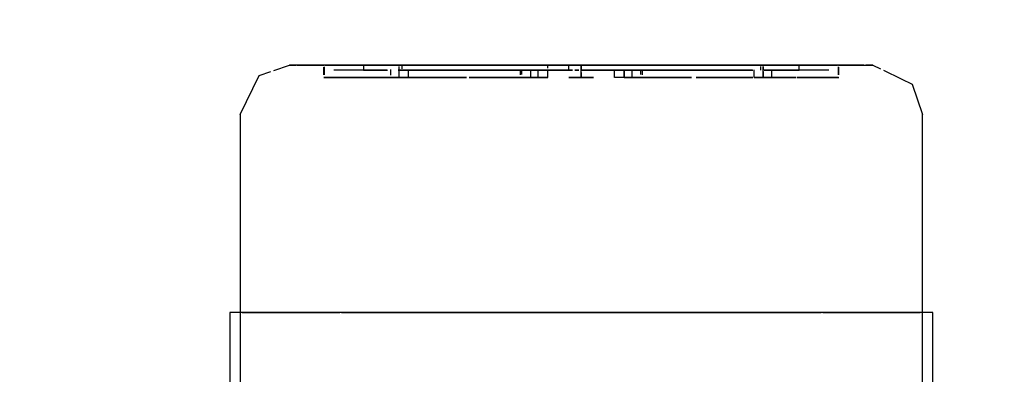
# Model space of a CAD drawing. Header units: metres. Extents: x 147 to 427, y -16 to 162.
# Drawn here: x 150.0292 to 150.2254, y 96.4519 to 96.5237 of the extents above; entities that cross this region are included whole.
import ezdxf

# ---------------------------------------------------------------- set-up
doc = ezdxf.new("R2010")
doc.units = ezdxf.units.M
for name, color, linetype, lineweight in [('A-ANNO-DIMS', 7, 'Continuous', 5), ('A-ANNO-DIMS-50', 7, 'Continuous', 5), ('P-SANR-FIXT', 7, 'Continuous', 5)]:
    doc.layers.add(name, color=color, linetype=linetype, lineweight=lineweight)
doc.styles.add('Century Gothic', font='GOTHIC.TTF', dxfattribs={"height": 0.05})
doc.dimstyles.new('Setores_1_mm', dxfattribs={"dimscale": 0.3048, "dimtxt": 0.052208, "dimasz": 0.520833, "dimexe": 0.393701, "dimexo": 0.246063, "dimgap": 0.287073, "dimtad": 1, "dimrnd": 0.01, "dimzin": 0, "dimdsep": 46, "dimtxsty": 'Century Gothic', "dimblk1": 'OBLIQUE', "dimblk2": 'OBLIQUE', "dimsah": 1, "dimcen": 0.09, "dimazin": 0, "dimtfac": 1, "dimtdec": 4, "dimtix": 1, "dimtmove": 0, "dimatfit": 3, "dimfxl": 1, "dimtvp": 1, "dimtolj": 1, "dimtzin": 0, "dimarcsym": 2})

# ---------------------------------------------------------------- blocks, each defined once
blk = doc.blocks.new('Bomba Jacuzzi1 - 15B-T 1_1_2CV TRIF_220_380V _1 1_2CV_-2414014-RESERVATÓRIOS TÉRREO')
at = {"layer": 'P-SANR-FIXT', "color": 9, "lineweight": 15, "true_color": 0xc0c0c0}
for p, q in [((0.3625, 0.071), (0.347, 0.071)), ((0.3625, -0.071), (0.3625, 0.071)), ((0.4025, 0.06892), (0.3625, 0.06892)), ((0.41142, 0.06206), (0.4125, 0.05892)), ((0.4125, 0.05892), (0.4125, 0.05766)), ((0.4125, -0.05892), (0.4125, -0.05745)), ((0.4125, -0.05892), (0.41174, -0.06047)), ((0.3625, -0.06892), (0.4025, -0.06892)), ((0.347, -0.071), (0.3625, -0.071))]:
    blk.add_line(p, q, dxfattribs=at)
at = {"layer": 'P-SANR-FIXT', "color": 254, "lineweight": 15, "true_color": 0xd3d3d3}
for p, q in [((0.3625, 0.06921), (0.3625, 0.071)), ((0.3625, 0.06892), (0.347, 0.06892)), ((0.3625, 0.0682), (0.3625, 0.06506)), ((0.3625, 0.06117), (0.3625, 0.05272)), ((0.41, 0.03849), (0.41, 0.052)), ((0.41054, 0.052), (0.41206, 0.052)), ((0.4125, 0.05176), (0.4125, 0.044)), ((0.4115, 0.0433), (0.4115, 0.05)), ((0.4125, 0.05), (0.4125, 0.03882)), ((0.3625, 0.04374), (0.3625, 0.03425)), ((0.4125, 0.044), (0.4115, 0.044)), ((0.4115, 0.044), (0.4115, 0.03916)), ((0.4115, 0.03928), (0.4115, 0.0433)), ((0.4125, 0.03861), (0.4125, 0.044)), ((0.41, 0.03849), (0.41, 0.03677)), ((0.41049, 0.03849), (0.41164, 0.03849)), ((0.4125, 0.03677), (0.4125, 0.03849)), ((0.41, 0.02318), (0.41, 0.03677)), ((0.41, 0.03677), (0.4122, 0.03677)), ((0.4115, 0.00253), (0.4115, 0.03536)), ((0.4125, 0.03677), (0.4125, 0.03111)), ((0.4125, 0.03536), (0.4125, 0.02562)), ((0.3625, 0.03425), (0.3625, 0.0306)), ((0.4115, 0.03111), (0.4115, 0.00253)), ((0.4125, 0.00253), (0.4125, 0.03111)), ((0.4125, 0.025), (0.4125, 0.01294)), ((0.41, 0.00868), (0.41, 0.02265)), ((0.3625, 0.02145), (0.3625, 0.00635)), ((0.4125, 0.01279), (0.4125, 0.00253)), ((0.41, 0.00673), (0.41, 0.00868)), ((0.41, 0.00868), (0.4115, 0.00868)), ((0.41, 0.00673), (0.4115, 0.00673)), ((0.41, 0.0025), (0.41, 0)), ((0.41132, 0.0025), (0.4125, 0.0025)), ((0.4125, 0), (0.4125, 0.0025)), ((0.41, -0.0025), (0.41, 0)), ((0.4115, -0.03318), (0.4115, 0)), ((0.4125, 0), (0.4125, -0.01279)), ((0.4125, -0.02927), (0.4125, 0)), ((0.4115, 0), (0.4115, -0.02927)), ((0.3625, -0.00635), (0.3625, -0.02145)), ((0.41, -0.02224), (0.41, -0.00673)), ((0.41, -0.00673), (0.4115, -0.00673)), ((0.4125, -0.01294), (0.4125, -0.025)), ((0.41, -0.03463), (0.41, -0.02318)), ((0.4125, -0.02562), (0.4125, -0.03352)), ((0.4125, -0.02911), (0.4125, -0.03496)), ((0.3625, -0.03084), (0.3625, -0.04374)), ((0.41, -0.03496), (0.41, -0.03587)), ((0.41, -0.03496), (0.41157, -0.03496)), ((0.4125, -0.03582), (0.4125, -0.03496)), ((0.41, -0.03587), (0.41, -0.03677)), ((0.41, -0.04338), (0.41, -0.03677)), ((0.41, -0.03677), (0.4122, -0.03677)), ((0.4115, -0.0433), (0.4115, -0.03696)), ((0.4115, -0.03696), (0.4115, -0.044)), ((0.4125, -0.03677), (0.4125, -0.03587)), ((0.4125, -0.03696), (0.4125, -0.05)), ((0.4125, -0.044), (0.4125, -0.03696)), ((0.41, -0.05194), (0.41, -0.04363)), ((0.4115, -0.05), (0.4115, -0.0433)), ((0.4115, -0.044), (0.4125, -0.044)), ((0.4125, -0.04367), (0.4125, -0.05176)), ((0.3625, -0.05272), (0.3625, -0.06117)), ((0.41, -0.05198), (0.41, -0.052)), ((0.41054, -0.052), (0.41206, -0.052)), ((0.41054, -0.052), (0.41206, -0.052)), ((0.41056, -0.05194), (0.41217, -0.05194)), ((0.41146, -0.06104), (0.40971, -0.06463)), ((0.3625, -0.06506), (0.3625, -0.0682)), ((0.347, -0.06892), (0.3625, -0.06892)), ((0.3625, -0.071), (0.3625, -0.06921))]:
    blk.add_line(p, q, dxfattribs=at)
at = {"layer": 'P-SANR-FIXT', "color": 254, "lineweight": 15, "true_color": 0xe9e9e9}
for p, q in [((0.3625, 0.06679), (0.3625, 0.06853)), ((0.3625, 0.0502), (0.3625, 0.06667)), ((0.4125, 0.05194), (0.4125, 0.052)), ((0.3625, 0.04887), (0.3625, 0.0502)), ((0.4125, 0.05), (0.4125, 0.044)), ((0.3625, 0.0355), (0.3625, 0.0486)), ((0.4115, 0.0433), (0.4115, 0.04419)), ((0.4115, 0.044), (0.4115, 0.0425)), ((0.4115, 0.04174), (0.4115, 0.0433)), ((0.4125, 0.04419), (0.4125, 0.0433)), ((0.4125, 0.04175), (0.4125, 0.044)), ((0.4125, 0.0415), (0.4125, 0.044)), ((0.4125, 0.0433), (0.4125, 0.04174)), ((0.4115, 0.0425), (0.4115, 0.04175)), ((0.4115, 0.04009), (0.4115, 0.0415)), ((0.4125, 0.0415), (0.4125, 0.04009)), ((0.4115, 0.03921), (0.4115, 0.04009)), ((0.4125, 0.03849), (0.4125, 0.04117)), ((0.4125, 0.04009), (0.4125, 0.03881)), ((0.41, 0.03849), (0.41, 0.02318)), ((0.4125, 0.03796), (0.4125, 0.03594)), ((0.4125, 0.03764), (0.4125, 0.03501)), ((0.3625, -0.0486), (0.3625, 0.0355)), ((0.41, 0.02318), (0.41, 0.03677)), ((0.4115, 0.03594), (0.4115, 0.03698)), ((0.4115, 0.03625), (0.4115, 0.03501)), ((0.4115, 0.02934), (0.4115, 0.03594)), ((0.41236, 0.03625), (0.41177, 0.03625)), ((0.4125, 0.03139), (0.4125, 0.0361)), ((0.4125, 0.03584), (0.4125, 0.02934)), ((0.4115, 0.03501), (0.4115, 0.03139)), ((0.4125, 0.02763), (0.4125, 0.03311)), ((0.4115, 0.03116), (0.4115, 0.02563)), ((0.4125, 0.02563), (0.4125, 0.03116)), ((0.4125, 0.02557), (0.4125, 0.02015)), ((0.4115, 0.01712), (0.4115, 0.02365)), ((0.4125, 0.02365), (0.4125, 0.00253)), ((0.41, 0.02265), (0.41, 0.01228)), ((0.41, 0.01228), (0.41, 0.02265)), ((0.4115, 0.02015), (0.4115, 0.00253)), ((0.4125, 0.00253), (0.4125, 0.02015)), ((0.4115, 0.00866), (0.4115, 0.01672)), ((0.41, 0.01222), (0.41, 0.01228)), ((0.41, 0.01228), (0.41, 0.00868)), ((0.4115, 0.00253), (0.4115, 0.00866)), ((0.4115, 0.00177), (0.4115, 0.00253)), ((0.4115, 0.00253), (0.4115, 0.00177)), ((0.4125, 0.00253), (0.4125, 0)), ((0.4125, 0), (0.4125, 0.00253)), ((0.41, 0), (0.41104, 0)), ((0.41, 0), (0.41104, 0)), ((0.4115, 0.00051), (0.4115, 0.00126)), ((0.4115, 0.00126), (0.4115, 0.00051)), ((0.4125, 0), (0.4125, -0.00866)), ((0.4125, -0.00738), (0.4125, 0)), ((0.4115, -0.01672), (0.4115, 0)), ((0.4115, 0), (0.4115, -0.01826)), ((0.4125, -0.01826), (0.4125, -0.00738)), ((0.41, -0.00868), (0.41, -0.01202)), ((0.4125, -0.00866), (0.4125, -0.01672)), ((0.41, -0.02224), (0.41, -0.01202)), ((0.41, -0.01222), (0.41, -0.01202)), ((0.41, -0.01228), (0.41, -0.01222)), ((0.41, -0.01228), (0.41, -0.02224)), ((0.4115, -0.01228), (0.41056, -0.01228)), ((0.4115, -0.0218), (0.4115, -0.01712)), ((0.4125, -0.01672), (0.4125, -0.0218)), ((0.4125, -0.01812), (0.4125, -0.022)), ((0.41, -0.03463), (0.41, -0.02318)), ((0.41, -0.02318), (0.41, -0.03463)), ((0.4125, -0.02224), (0.4125, -0.02363)), ((0.4115, -0.02378), (0.4115, -0.02563)), ((0.4125, -0.02557), (0.4125, -0.02378)), ((0.4115, -0.02563), (0.4115, -0.03116)), ((0.4125, -0.03111), (0.4125, -0.02557)), ((0.4125, -0.03116), (0.4125, -0.02563)), ((0.4115, -0.02934), (0.4115, -0.0275)), ((0.4115, -0.0346), (0.4115, -0.02934)), ((0.4125, -0.0275), (0.4125, -0.02934)), ((0.4125, -0.02934), (0.4125, -0.03584)), ((0.4115, -0.03139), (0.4115, -0.03456)), ((0.4125, -0.03498), (0.4125, -0.03139)), ((0.41, -0.03677), (0.41, -0.03496)), ((0.41, -0.03496), (0.41, -0.03677)), ((0.4125, -0.0361), (0.4125, -0.03501)), ((0.4125, -0.03501), (0.4125, -0.03582)), ((0.41, -0.03677), (0.41, -0.03849)), ((0.4115, -0.03625), (0.41223, -0.03625)), ((0.4115, -0.04009), (0.4115, -0.03698)), ((0.4125, -0.03587), (0.4125, -0.03677)), ((0.4125, -0.03594), (0.4125, -0.03698)), ((0.4125, -0.044), (0.4125, -0.03677)), ((0.4125, -0.03698), (0.4125, -0.04009)), ((0.4115, -0.0415), (0.4115, -0.04009)), ((0.4125, -0.04009), (0.4125, -0.0415)), ((0.4115, -0.0433), (0.4115, -0.04174)), ((0.4115, -0.04175), (0.4115, -0.044)), ((0.4125, -0.04174), (0.4125, -0.04419)), ((0.4125, -0.0425), (0.4125, -0.04175)), ((0.4125, -0.044), (0.4125, -0.0425)), ((0.4115, -0.04419), (0.4115, -0.0433)), ((0.4125, -0.044), (0.4125, -0.05)), ((0.3625, -0.06149), (0.3625, -0.04887)), ((0.4125, -0.05198), (0.4125, -0.05194)), ((0.3625, -0.06667), (0.3625, -0.06149)), ((0.3625, -0.06831), (0.3625, -0.06679))]:
    blk.add_line(p, q, dxfattribs=at)
at = {"layer": 'P-SANR-FIXT', "color": 254, "lineweight": 15, "true_color": 0xe0e0e0}
for p, q in [((0.3625, 0.0685), (0.3625, 0.06642)), ((0.3625, 0.0685), (0.3625, 0.0682)), ((0.3625, 0.06617), (0.3625, 0.04878)), ((0.3625, 0.06483), (0.3625, 0.06117)), ((0.3625, 0.05272), (0.3625, 0.04878)), ((0.41, 0.052), (0.41, 0.05194)), ((0.41, 0.05194), (0.41, 0.03849)), ((0.41217, 0.05194), (0.41056, 0.05194)), ((0.4125, 0.05176), (0.4125, 0.05)), ((0.4125, 0.05), (0.4125, 0.05176)), ((0.4115, 0.04419), (0.4115, 0.05)), ((0.4125, 0.05), (0.4125, 0.04419)), ((0.4125, 0.044), (0.4125, 0.04967)), ((0.3625, 0.04844), (0.3625, -0.04844)), ((0.3625, 0.04844), (0.3625, 0.04374)), ((0.4125, 0.044), (0.4125, 0.03849)), ((0.4115, 0.03921), (0.4115, 0.0415)), ((0.4125, 0.0415), (0.4125, 0.03881)), ((0.41, 0.02318), (0.41, 0.03849)), ((0.41, 0.03849), (0.41, 0.02318)), ((0.4125, 0.03882), (0.4125, 0.03589)), ((0.4125, 0.03311), (0.4125, 0.03849)), ((0.4125, 0.03111), (0.4125, 0.03772)), ((0.4115, 0.03536), (0.4115, 0.03696)), ((0.4115, 0.03696), (0.4115, 0.03111)), ((0.3625, 0.0306), (0.3625, 0.02145)), ((0.4125, 0.03111), (0.4125, 0.02557)), ((0.4115, 0.00253), (0.4115, 0.02928)), ((0.4125, 0.02934), (0.4125, 0.00253)), ((0.4115, 0.02563), (0.4115, 0.00253)), ((0.4125, 0.00253), (0.4125, 0.02557)), ((0.41, 0.01228), (0.41, 0.02265)), ((0.41, 0.02265), (0.41, 0.01027)), ((0.41, 0.00868), (0.41, 0.01228)), ((0.41, 0.01202), (0.41, 0.01222)), ((0.41056, 0.01228), (0.4115, 0.01228)), ((0.41057, 0.01202), (0.4115, 0.01202)), ((0.41, 0.00868), (0.41, 0.01027)), ((0.4115, 0.01027), (0.41, 0.01027)), ((0.41, 0.00868), (0.41, 0.00673)), ((0.41, 0.00868), (0.4115, 0.00868)), ((0.3625, 0.00635), (0.3625, -0.00635)), ((0.41, 0.00126), (0.41, 0.0025)), ((0.4115, 0.00177), (0.4115, 0.00253)), ((0.4115, 0.00253), (0.4115, 0.00177)), ((0.4125, 0.00253), (0.4125, 0)), ((0.4125, 0), (0.4125, 0.00253)), ((0.41, 0), (0.41, 0.00125)), ((0.41, 0), (0.41, -0.00125)), ((0.41, 0), (0.4125, 0)), ((0.4115, 0.00051), (0.4115, 0.00126)), ((0.4115, 0.00126), (0.4115, 0.00051)), ((0.4125, 0), (0.4125, -0.0221)), ((0.4125, -0.02219), (0.4125, 0)), ((0.41, -0.00126), (0.41, -0.0025)), ((0.4115, -0.0221), (0.4115, 0)), ((0.4115, 0), (0.4115, -0.02219)), ((0.41, -0.00868), (0.41, -0.00673)), ((0.41, -0.01027), (0.41, -0.00868)), ((0.41, -0.00868), (0.4115, -0.00868)), ((0.41, -0.00868), (0.41, -0.02224)), ((0.4115, -0.00868), (0.41, -0.00868)), ((0.41, -0.01202), (0.41, -0.01027)), ((0.41, -0.01027), (0.4115, -0.01027)), ((0.41, -0.02224), (0.41, -0.01202)), ((0.41057, -0.01202), (0.4115, -0.01202)), ((0.3625, -0.02145), (0.3625, -0.03084)), ((0.41, -0.03463), (0.41, -0.02318)), ((0.41, -0.02318), (0.41, -0.03463)), ((0.4115, -0.0275), (0.4115, -0.02236)), ((0.4115, -0.02242), (0.4115, -0.02378)), ((0.4125, -0.02236), (0.4125, -0.0275)), ((0.4125, -0.02378), (0.4125, -0.02242)), ((0.4125, -0.02363), (0.4125, -0.02911)), ((0.4115, -0.02927), (0.4115, -0.03469)), ((0.4125, -0.03608), (0.4125, -0.02927)), ((0.4125, -0.03582), (0.4125, -0.03111)), ((0.41, -0.03677), (0.41, -0.03496)), ((0.41, -0.03496), (0.41, -0.03677)), ((0.4115, -0.03449), (0.4115, -0.03352)), ((0.4125, -0.03352), (0.4125, -0.035)), ((0.41, -0.03849), (0.41, -0.03677)), ((0.41, -0.03677), (0.41, -0.04338)), ((0.4115, -0.0415), (0.4115, -0.03698)), ((0.4125, -0.03677), (0.4125, -0.03587)), ((0.4125, -0.03596), (0.4125, -0.03696)), ((0.4125, -0.03696), (0.4125, -0.03614)), ((0.4125, -0.03677), (0.4125, -0.04367)), ((0.4125, -0.03698), (0.4125, -0.0415)), ((0.41, -0.03849), (0.4115, -0.03849)), ((0.3625, -0.04374), (0.3625, -0.04844)), ((0.41, -0.04363), (0.41, -0.05194)), ((0.4115, -0.05), (0.4115, -0.04419)), ((0.4125, -0.05176), (0.4125, -0.044)), ((0.4125, -0.04419), (0.4125, -0.05)), ((0.3625, -0.04878), (0.3625, -0.06617)), ((0.3625, -0.04878), (0.3625, -0.05272)), ((0.4125, -0.05), (0.4125, -0.05176)), ((0.41, -0.05194), (0.41, -0.05198)), ((0.4125, -0.052), (0.4125, -0.05198)), ((0.3625, -0.06117), (0.3625, -0.06483)), ((0.3625, -0.06642), (0.3625, -0.06846))]:
    blk.add_line(p, q, dxfattribs=at)
at = {"layer": 'P-SANR-FIXT', "color": 7, "lineweight": 15, "true_color": 0xefefef}
for p, q in [((0.4125, 0.044), (0.4125, 0.0433)), ((0.4115, 0.04175), (0.4115, 0.03916)), ((0.4115, 0.03928), (0.4115, 0.04174)), ((0.4125, 0.04315), (0.4125, 0.0415)), ((0.4125, 0.03861), (0.4125, 0.04175)), ((0.4125, 0.04174), (0.4125, 0.03882)), ((0.4125, 0.03796), (0.4125, 0.03594)), ((0.4125, 0.03501), (0.4125, 0.03764)), ((0.41, 0.03677), (0.41, 0.03496)), ((0.41, 0.03677), (0.4115, 0.03677)), ((0.4115, 0.03594), (0.4115, 0.03698)), ((0.4115, 0.03625), (0.4115, 0.03501)), ((0.4115, 0.03515), (0.4115, 0.03594)), ((0.4125, 0.03501), (0.4125, 0.0361)), ((0.4125, 0.03584), (0.4125, 0.03515)), ((0.41, 0.03496), (0.41, 0.02318)), ((0.4115, 0.03496), (0.41, 0.03496)), ((0.4115, 0.03161), (0.4115, 0.03345)), ((0.4125, 0.03501), (0.4125, 0.03139)), ((0.4125, 0.03345), (0.4125, 0.03161)), ((0.4115, 0.02936), (0.4115, 0.03136)), ((0.4125, 0.03136), (0.4125, 0.02584)), ((0.4125, 0.03111), (0.4125, 0.02753)), ((0.4115, 0.02365), (0.4115, 0.02897)), ((0.4115, 0.0285), (0.4115, 0.02813)), ((0.4115, 0.02753), (0.4115, 0.02015)), ((0.4125, 0.02583), (0.4125, 0.0285)), ((0.4125, 0.02563), (0.4125, 0.02763)), ((0.4125, 0.02577), (0.4125, 0.02365)), ((0.4125, 0.02468), (0.4125, 0.02576)), ((0.4125, 0.022), (0.4125, 0.02557)), ((0.4125, 0.02015), (0.4125, 0.02468)), ((0.41, 0.02265), (0.41, 0.01228)), ((0.4125, 0.02015), (0.4125, 0.01081)), ((0.4115, 0.0114), (0.4115, 0.01589)), ((0.4125, 0.01589), (0.4125, 0.0114)), ((0.4115, 0.00252), (0.4115, 0.01123)), ((0.4115, 0.01081), (0.4115, 0.00764)), ((0.4125, 0.01123), (0.4125, 0.00581)), ((0.4125, 0.00764), (0.4125, 0.01081)), ((0.4115, 0.00739), (0.4115, 0.00406)), ((0.4125, 0.00252), (0.4125, 0.00739)), ((0.4115, 0.00396), (0.4115, 0.00252)), ((0.4125, 0.00581), (0.4125, 0.00252)), ((0.4115, 0.00177), (0.4115, 0.00253)), ((0.4115, 0.00253), (0.4115, 0.00177)), ((0.4125, 0.00253), (0.4125, 0)), ((0.4125, 0), (0.4125, 0.00253)), ((0.41104, 0), (0.41, 0)), ((0.4115, 0.00051), (0.4115, 0.00126)), ((0.4115, 0.00126), (0.4115, 0.00051)), ((0.4125, 0), (0.4125, -0.01123)), ((0.4125, -0.00739), (0.4125, 0)), ((0.4115, -0.00581), (0.4115, 0)), ((0.4115, 0), (0.4115, -0.00396)), ((0.4115, -0.00406), (0.4115, -0.00739)), ((0.4115, -0.01123), (0.4115, -0.00581)), ((0.4115, -0.00764), (0.4115, -0.00888)), ((0.4125, -0.00888), (0.4125, -0.00764)), ((0.4125, -0.00938), (0.4125, -0.01812)), ((0.4115, -0.014), (0.4115, -0.0114)), ((0.4125, -0.0114), (0.4125, -0.014)), ((0.41, -0.01202), (0.41, -0.02224)), ((0.4115, -0.01829), (0.4115, -0.02015)), ((0.4125, -0.02219), (0.4125, -0.01829)), ((0.4115, -0.02015), (0.4115, -0.02219)), ((0.4125, -0.022), (0.4125, -0.02015)), ((0.41, -0.02318), (0.41, -0.03463)), ((0.4115, -0.03136), (0.4115, -0.02235)), ((0.4115, -0.02243), (0.4115, -0.02468)), ((0.4125, -0.02557), (0.4125, -0.02224)), ((0.4125, -0.02235), (0.4125, -0.02365)), ((0.4125, -0.02468), (0.4125, -0.02243)), ((0.4115, -0.02468), (0.4115, -0.0285)), ((0.4125, -0.02365), (0.4125, -0.02577)), ((0.4125, -0.02576), (0.4125, -0.02468)), ((0.4125, -0.02753), (0.4125, -0.02583)), ((0.4125, -0.02584), (0.4125, -0.02897)), ((0.4125, -0.0285), (0.4125, -0.02753)), ((0.4125, -0.02753), (0.4125, -0.03111)), ((0.4125, -0.02897), (0.4125, -0.03136)), ((0.4115, -0.03327), (0.4115, -0.03161)), ((0.4125, -0.03139), (0.4125, -0.03496)), ((0.4125, -0.03161), (0.4125, -0.03345)), ((0.41, -0.03496), (0.41, -0.03677)), ((0.4125, -0.0361), (0.4125, -0.03501)), ((0.4125, -0.03582), (0.4125, -0.03501)), ((0.4125, -0.03515), (0.4125, -0.03584)), ((0.41124, -0.03677), (0.41, -0.03677)), ((0.4115, -0.03696), (0.4115, -0.03811)), ((0.4115, -0.04174), (0.4115, -0.0371)), ((0.4125, -0.03677), (0.4125, -0.03587)), ((0.4125, -0.03594), (0.4125, -0.03698)), ((0.4125, -0.04175), (0.4125, -0.03696)), ((0.4125, -0.0371), (0.4125, -0.04174)), ((0.4115, -0.03811), (0.4115, -0.04175)), ((0.4125, -0.0415), (0.4125, -0.044))]:
    blk.add_line(p, q, dxfattribs=at)
at = {"layer": 'P-SANR-FIXT', "color": 7, "lineweight": 15, "true_color": 0xf3f3f3}
for p, q in [((0.4125, 0.0415), (0.4125, 0.03849)), ((0.4125, 0.03792), (0.4125, 0.03603)), ((0.4125, 0.0362), (0.4125, 0.03772)), ((0.4115, 0.03536), (0.4115, 0.03696)), ((0.4115, 0.03696), (0.4115, 0.03531)), ((0.4125, 0.03531), (0.4125, 0.03608)), ((0.4125, 0.03582), (0.4125, 0.03501)), ((0.4115, 0.03259), (0.4115, 0.03515)), ((0.4115, 0.03501), (0.4115, 0.03252)), ((0.4115, 0.03161), (0.4115, 0.03345)), ((0.4125, 0.03515), (0.4125, 0.03259)), ((0.4125, 0.03252), (0.4125, 0.03501)), ((0.4125, 0.03139), (0.4125, 0.03501)), ((0.4125, 0.03345), (0.4125, 0.03161)), ((0.4115, 0.02936), (0.4115, 0.03136)), ((0.4125, 0.03136), (0.4125, 0.02771)), ((0.4125, 0.02753), (0.4125, 0.03111)), ((0.4115, 0.02805), (0.4115, 0.02897)), ((0.4115, 0.0285), (0.4115, 0.02813)), ((0.4125, 0.02753), (0.4125, 0.0285)), ((0.4125, 0.02753), (0.4125, 0.02563)), ((0.4125, 0.02557), (0.4125, 0.01476)), ((0.4115, 0.01946), (0.4115, 0.0217)), ((0.4125, 0.01278), (0.4125, 0.022)), ((0.4125, 0.0217), (0.4125, 0.01589)), ((0.4115, 0.01589), (0.4115, 0.01946)), ((0.4115, 0.01528), (0.4115, 0.01476)), ((0.4115, 0.01436), (0.4115, 0.01081)), ((0.4125, 0.01476), (0.4125, 0.01528)), ((0.4125, 0.01323), (0.4125, 0.01436)), ((0.4125, 0.01081), (0.4125, 0.01285)), ((0.4125, 0.01081), (0.4125, 0.00868)), ((0.4125, 0.00868), (0.4125, 0.00775)), ((0.4115, 0.00581), (0.4115, 0.00677)), ((0.4115, 0.00677), (0.4115, 0.00406)), ((0.41191, 0.00673), (0.4125, 0.00673)), ((0.4125, 0.00739), (0.4125, 0.00673)), ((0.4125, 0.00677), (0.4125, 0.00252)), ((0.4125, 0.00396), (0.4125, 0.00677)), ((0.4115, 0.00408), (0.4115, 0.00581)), ((0.4115, 0.00252), (0.4115, 0.00398)), ((0.4115, 0.00396), (0.4115, 0.00252)), ((0.4125, 0.00252), (0.4125, 0.00396)), ((0.4115, 0.00283), (0.4115, 0.00346)), ((0.4115, 0.00283), (0.4115, 0.00346)), ((0.4115, 0.00177), (0.4115, 0.00252)), ((0.4115, 0.00252), (0.4115, 0.00177)), ((0.4125, 0.00386), (0.4125, 0.00283)), ((0.4125, 0.00386), (0.4125, 0.00283)), ((0.4125, 0.00252), (0.4125, 0)), ((0.4125, 0), (0.4125, 0.00252)), ((0.4115, 0.00051), (0.4115, 0.00126)), ((0.4115, 0.00126), (0.4115, 0.00051)), ((0.4125, 0), (0.4125, -0.00283)), ((0.4125, 0), (0.4125, -0.00283)), ((0.4125, 0), (0.4125, -0.00126)), ((0.4115, -0.002), (0.4115, 0)), ((0.4115, -0.00386), (0.4115, 0)), ((0.4125, -0.00126), (0.4125, -0.0025)), ((0.4115, -0.00346), (0.4115, -0.002)), ((0.4115, -0.00398), (0.4115, -0.00252)), ((0.4115, -0.00252), (0.4115, -0.00396)), ((0.4115, -0.00386), (0.4115, -0.00346)), ((0.4125, -0.00252), (0.4125, -0.00677)), ((0.4125, -0.00396), (0.4125, -0.00252)), ((0.4125, -0.00283), (0.4125, -0.00346)), ((0.4125, -0.00283), (0.4125, -0.00346)), ((0.4115, -0.00406), (0.4115, -0.00677)), ((0.4115, -0.00581), (0.4115, -0.00408)), ((0.4115, -0.00677), (0.4115, -0.00581)), ((0.4125, -0.00677), (0.4125, -0.00396)), ((0.4125, -0.00673), (0.4125, -0.00738)), ((0.4125, -0.00764), (0.4125, -0.00938)), ((0.4115, -0.00946), (0.4115, -0.01081)), ((0.4125, -0.01285), (0.4125, -0.00946)), ((0.4115, -0.01081), (0.4115, -0.01436)), ((0.4125, -0.02015), (0.4125, -0.01081)), ((0.4125, -0.01436), (0.4125, -0.01323)), ((0.4115, -0.01589), (0.4115, -0.01436)), ((0.4125, -0.01436), (0.4125, -0.01589)), ((0.4125, -0.01476), (0.4125, -0.022)), ((0.4115, -0.0217), (0.4115, -0.01589)), ((0.4125, -0.01589), (0.4125, -0.0217)), ((0.4125, -0.02224), (0.4125, -0.02557)), ((0.4125, -0.02563), (0.4125, -0.02753)), ((0.4115, -0.02753), (0.4115, -0.0285)), ((0.4115, -0.02897), (0.4115, -0.02771)), ((0.4115, -0.03136), (0.4115, -0.02897)), ((0.4125, -0.0285), (0.4125, -0.02753)), ((0.4125, -0.03111), (0.4125, -0.02753)), ((0.4125, -0.02771), (0.4125, -0.03136)), ((0.4115, -0.03231), (0.4115, -0.03161)), ((0.4115, -0.03327), (0.4115, -0.03231)), ((0.4115, -0.03252), (0.4115, -0.03456)), ((0.4115, -0.0346), (0.4115, -0.03259)), ((0.4125, -0.03496), (0.4125, -0.03139)), ((0.4125, -0.03161), (0.4125, -0.03345)), ((0.4125, -0.03498), (0.4125, -0.03252)), ((0.4125, -0.03259), (0.4125, -0.03511)), ((0.4125, -0.03501), (0.4125, -0.03582)), ((0.4125, -0.03608), (0.4125, -0.03531)), ((0.4125, -0.03594), (0.4125, -0.03677)), ((0.4125, -0.03696), (0.4125, -0.0362)), ((0.4125, -0.03689), (0.4125, -0.03811)), ((0.4125, -0.03849), (0.4125, -0.04009)), ((0.4125, -0.04013), (0.4125, -0.0415))]:
    blk.add_line(p, q, dxfattribs=at)
at = {"layer": 'P-SANR-FIXT', "color": 7, "lineweight": 15, "true_color": 0xf6f6f6}
for p, q in [((0.4125, 0.03764), (0.4125, 0.03677)), ((0.4115, 0.03531), (0.4115, 0.03247)), ((0.4125, 0.03677), (0.4125, 0.03594)), ((0.4125, 0.03247), (0.4125, 0.03531)), ((0.4125, 0.03501), (0.4125, 0.03231)), ((0.4115, 0.03163), (0.4115, 0.03259)), ((0.4115, 0.03252), (0.4115, 0.03139)), ((0.4125, 0.03259), (0.4125, 0.03163)), ((0.4125, 0.03139), (0.4125, 0.03252)), ((0.4115, 0.02934), (0.4115, 0.03133)), ((0.4115, 0.03116), (0.4115, 0.02951)), ((0.4125, 0.03133), (0.4125, 0.02934)), ((0.4125, 0.02774), (0.4125, 0.03116)), ((0.4115, 0.02921), (0.4115, 0.02813)), ((0.4115, 0.02365), (0.4115, 0.02771)), ((0.4115, 0.02753), (0.4115, 0.02219)), ((0.4125, 0.02897), (0.4125, 0.02753)), ((0.4125, 0.02771), (0.4125, 0.02584)), ((0.4125, 0.02583), (0.4125, 0.02753)), ((0.4125, 0.02563), (0.4125, 0.02753)), ((0.4125, 0.02577), (0.4125, 0.02365)), ((0.4125, 0.02468), (0.4125, 0.02576)), ((0.4125, 0.01476), (0.4125, 0.02557)), ((0.4125, 0.02219), (0.4125, 0.02468)), ((0.4125, 0.02365), (0.4125, 0.022)), ((0.4115, 0.01589), (0.4115, 0.0217)), ((0.4125, 0.0217), (0.4125, 0.01946)), ((0.4125, 0.01946), (0.4125, 0.01589)), ((0.4125, 0.01589), (0.4125, 0.01476)), ((0.4115, 0.01528), (0.4115, 0.01476)), ((0.4125, 0.01476), (0.4125, 0.01528)), ((0.4125, 0.01425), (0.4125, 0.01323)), ((0.4115, 0.01238), (0.4115, 0.01081)), ((0.4125, 0.01081), (0.4125, 0.01278)), ((0.4125, 0.01081), (0.4125, 0.01238)), ((0.4125, 0.01228), (0.4125, 0.00868)), ((0.4125, 0.01222), (0.4125, 0.01202)), ((0.4125, 0.01027), (0.4125, 0.00953)), ((0.4125, 0.00939), (0.4125, 0.00868)), ((0.4125, 0.00876), (0.4125, 0.00782)), ((0.4125, 0.00776), (0.4125, 0.00875)), ((0.4125, 0.00775), (0.4125, 0.00868)), ((0.4115, 0.00409), (0.4115, 0.00676)), ((0.4115, 0.00675), (0.4115, 0.00409)), ((0.4125, 0.00743), (0.4125, 0.00677)), ((0.4125, 0.00677), (0.4125, 0.00739)), ((0.4125, 0.00673), (0.4125, 0.00738)), ((0.4125, 0.00676), (0.4125, 0.00253)), ((0.4125, 0.00253), (0.4125, 0.00675)), ((0.4115, 0.00253), (0.4115, 0.00399)), ((0.4115, 0.00399), (0.4115, 0.00253)), ((0.4115, 0.00346), (0.4115, 0.00386)), ((0.4115, 0.00346), (0.4115, 0.00386)), ((0.4115, 0.00177), (0.4115, 0.00252)), ((0.4115, 0.00252), (0.4115, 0.00177)), ((0.4125, 0.00252), (0.4125, 0)), ((0.4125, 0), (0.4125, 0.00252)), ((0.4125, 0.0025), (0.4125, 0.00126)), ((0.4125, 0.002), (0.4125, 0.00126)), ((0.4125, 0.002), (0.4125, 0.00126)), ((0.4115, 0.00051), (0.4115, 0.00126)), ((0.4115, 0.00126), (0.4115, 0.00051)), ((0.4125, 0.00125), (0.4125, 0)), ((0.4125, 0.00104), (0.4125, 0)), ((0.4125, 0.00104), (0.4125, 0)), ((0.4125, 0), (0.4125, -0.00252)), ((0.4125, -0.00252), (0.4125, 0)), ((0.4115, -0.00076), (0.4115, 0)), ((0.4115, 0), (0.4115, -0.00076)), ((0.4115, -0.00202), (0.4115, -0.00127)), ((0.4115, -0.00127), (0.4115, -0.00202)), ((0.4115, -0.00399), (0.4115, -0.00253)), ((0.4115, -0.00253), (0.4115, -0.00399)), ((0.4125, -0.00253), (0.4125, -0.00676)), ((0.4125, -0.00675), (0.4125, -0.00253)), ((0.4125, -0.00346), (0.4125, -0.00386)), ((0.4125, -0.00346), (0.4125, -0.00386)), ((0.4115, -0.00676), (0.4115, -0.00409)), ((0.4115, -0.00409), (0.4115, -0.00675)), ((0.4115, -0.00743), (0.4115, -0.00677)), ((0.4115, -0.00677), (0.4115, -0.00739)), ((0.4115, -0.00764), (0.4115, -0.00875)), ((0.4115, -0.00876), (0.4115, -0.0077)), ((0.4125, -0.00673), (0.4125, -0.00739)), ((0.4125, -0.00677), (0.4125, -0.00743)), ((0.4125, -0.00739), (0.4125, -0.00677)), ((0.4125, -0.00875), (0.4125, -0.00764)), ((0.4125, -0.0077), (0.4125, -0.00876)), ((0.4125, -0.00775), (0.4125, -0.00868)), ((0.4125, -0.00868), (0.4125, -0.00939)), ((0.4125, -0.01081), (0.4125, -0.00868)), ((0.4125, -0.00953), (0.4125, -0.01027)), ((0.4125, -0.01081), (0.4125, -0.01202)), ((0.4125, -0.01202), (0.4125, -0.01278)), ((0.4125, -0.01323), (0.4125, -0.01425)), ((0.4115, -0.01476), (0.4115, -0.01528)), ((0.4115, -0.01476), (0.4115, -0.01528)), ((0.4125, -0.01528), (0.4125, -0.01476)), ((0.4125, -0.01528), (0.4125, -0.01476)), ((0.4125, -0.01476), (0.4125, -0.01742)), ((0.4125, -0.022), (0.4125, -0.01476)), ((0.4115, -0.0217), (0.4115, -0.01757)), ((0.4125, -0.01757), (0.4125, -0.0217)), ((0.4115, -0.02247), (0.4115, -0.0224)), ((0.4115, -0.02247), (0.4115, -0.0224)), ((0.4115, -0.02243), (0.4115, -0.02468)), ((0.4125, -0.02224), (0.4125, -0.02557)), ((0.4125, -0.02557), (0.4125, -0.02224)), ((0.4125, -0.0224), (0.4125, -0.02247)), ((0.4125, -0.0224), (0.4125, -0.02247)), ((0.4125, -0.02576), (0.4125, -0.02243)), ((0.4115, -0.02468), (0.4115, -0.02753)), ((0.4115, -0.02771), (0.4115, -0.02584)), ((0.4125, -0.02753), (0.4125, -0.02563)), ((0.4125, -0.02753), (0.4125, -0.02583)), ((0.4125, -0.02584), (0.4125, -0.02771)), ((0.4115, -0.02774), (0.4115, -0.03116)), ((0.4125, -0.02753), (0.4125, -0.03111)), ((0.4125, -0.03116), (0.4125, -0.02774)), ((0.4115, -0.03139), (0.4115, -0.03252)), ((0.4115, -0.03259), (0.4115, -0.03163)), ((0.4115, -0.03323), (0.4115, -0.03469)), ((0.4125, -0.03252), (0.4125, -0.03139)), ((0.4125, -0.03163), (0.4125, -0.03259)), ((0.4125, -0.03231), (0.4125, -0.03496)), ((0.4125, -0.03526), (0.4125, -0.03285)), ((0.4125, -0.03603), (0.4125, -0.03696)), ((0.4125, -0.03677), (0.4125, -0.03811)), ((0.4125, -0.03764), (0.4125, -0.03677))]:
    blk.add_line(p, q, dxfattribs=at)
at = {"layer": 'P-SANR-FIXT', "color": 7, "lineweight": 15, "true_color": 0xf8f8f8}
for p, q in [((0.4125, 0.03677), (0.4125, 0.03594)), ((0.4125, 0.03594), (0.4125, 0.03677)), ((0.4115, 0.03253), (0.4115, 0.03505)), ((0.4125, 0.03505), (0.4125, 0.03253)), ((0.4125, 0.03231), (0.4125, 0.03335)), ((0.4115, 0.03247), (0.4115, 0.03144)), ((0.4125, 0.03144), (0.4125, 0.03247)), ((0.4125, 0.03231), (0.4125, 0.03139)), ((0.4125, 0.03111), (0.4125, 0.02934)), ((0.4115, 0.02803), (0.4115, 0.02901)), ((0.4115, 0.02774), (0.4115, 0.02563)), ((0.4125, 0.02901), (0.4125, 0.02768)), ((0.4125, 0.02563), (0.4125, 0.02774)), ((0.4125, 0.02753), (0.4125, 0.02563)), ((0.4125, 0.02557), (0.4125, 0.02365)), ((0.4115, 0.02213), (0.4115, 0.02365)), ((0.4125, 0.02365), (0.4125, 0.02213)), ((0.4115, 0.02187), (0.4115, 0.02015)), ((0.4125, 0.02015), (0.4125, 0.02187)), ((0.4125, 0.0217), (0.4125, 0.01589)), ((0.4115, 0.01485), (0.4115, 0.01589)), ((0.4125, 0.01589), (0.4125, 0.01485)), ((0.4115, 0.01436), (0.4115, 0.01238)), ((0.4125, 0.01323), (0.4125, 0.01436)), ((0.4125, 0.01323), (0.4125, 0.01425)), ((0.4125, 0.01425), (0.4125, 0.01323)), ((0.4115, 0.0114), (0.4115, 0.01236)), ((0.4125, 0.01236), (0.4125, 0.0114)), ((0.4125, 0.01228), (0.4125, 0.01222)), ((0.4125, 0.00868), (0.4125, 0.01228)), ((0.4115, 0.00876), (0.4115, 0.01083)), ((0.4115, 0.01081), (0.4115, 0.00875)), ((0.4125, 0.01083), (0.4125, 0.00876)), ((0.4125, 0.00875), (0.4125, 0.01081)), ((0.4125, 0.00777), (0.4125, 0.00874)), ((0.4125, 0.00866), (0.4125, 0.00777)), ((0.4115, 0.00409), (0.4115, 0.00678)), ((0.4115, 0.00677), (0.4115, 0.00409)), ((0.4125, 0.0074), (0.4125, 0.00676)), ((0.4125, 0.00675), (0.4125, 0.00738)), ((0.4125, 0.00678), (0.4125, 0.00253)), ((0.4125, 0.00253), (0.4125, 0.00677)), ((0.4115, 0.00253), (0.4115, 0.00399)), ((0.4115, 0.00399), (0.4115, 0.00253)), ((0.4125, 0.004), (0.4125, 0.00386)), ((0.4125, 0.004), (0.4125, 0.00386)), ((0.4115, 0.00177), (0.4115, 0.00253)), ((0.4115, 0.00253), (0.4115, 0.00177)), ((0.4125, 0.00253), (0.4125, 0)), ((0.4125, 0), (0.4125, 0.00253)), ((0.4115, 0.00051), (0.4115, 0.00126)), ((0.4115, 0.00126), (0.4115, 0.00051)), ((0.4125, 0), (0.4125, -0.00253)), ((0.4125, -0.00253), (0.4125, 0)), ((0.4115, -0.00076), (0.4115, 0)), ((0.4115, 0), (0.4115, -0.00076)), ((0.4115, -0.00202), (0.4115, -0.00127)), ((0.4115, -0.00127), (0.4115, -0.00202)), ((0.4115, -0.00399), (0.4115, -0.00253)), ((0.4115, -0.00253), (0.4115, -0.00399)), ((0.4125, -0.00253), (0.4125, -0.00678)), ((0.4125, -0.00677), (0.4125, -0.00253)), ((0.4125, -0.00386), (0.4125, -0.004)), ((0.4125, -0.00386), (0.4125, -0.004)), ((0.4115, -0.00678), (0.4115, -0.00409)), ((0.4115, -0.00409), (0.4115, -0.00677)), ((0.4115, -0.00675), (0.4115, -0.00738)), ((0.4115, -0.0074), (0.4115, -0.00676)), ((0.4115, -0.00765), (0.4115, -0.00874)), ((0.4115, -0.00866), (0.4115, -0.00766)), ((0.4125, -0.00738), (0.4125, -0.00675)), ((0.4125, -0.00676), (0.4125, -0.0074)), ((0.4125, -0.00874), (0.4125, -0.00765)), ((0.4125, -0.00766), (0.4125, -0.00866)), ((0.4125, -0.00938), (0.4125, -0.00868)), ((0.4125, -0.00946), (0.4125, -0.00875)), ((0.4125, -0.00876), (0.4125, -0.00945)), ((0.4125, -0.01027), (0.4125, -0.00953)), ((0.4125, -0.00959), (0.4125, -0.01032)), ((0.4125, -0.01032), (0.4125, -0.0096)), ((0.4115, -0.01081), (0.4115, -0.01436)), ((0.4115, -0.01209), (0.4115, -0.0114)), ((0.4125, -0.01285), (0.4125, -0.01081)), ((0.4125, -0.01202), (0.4125, -0.01081)), ((0.4125, -0.0114), (0.4125, -0.01209)), ((0.4125, -0.01202), (0.4125, -0.01278)), ((0.4125, -0.01202), (0.4125, -0.01228)), ((0.4125, -0.01436), (0.4125, -0.01323)), ((0.4125, -0.01323), (0.4125, -0.01425)), ((0.4125, -0.01425), (0.4125, -0.01323)), ((0.4115, -0.01722), (0.4115, -0.01485)), ((0.4125, -0.01589), (0.4125, -0.01476)), ((0.4125, -0.01485), (0.4125, -0.01757)), ((0.4125, -0.01742), (0.4125, -0.0217)), ((0.4115, -0.0224), (0.4115, -0.0217)), ((0.4115, -0.02482), (0.4115, -0.02235)), ((0.4125, -0.0217), (0.4125, -0.0224)), ((0.4125, -0.02365), (0.4125, -0.02224)), ((0.4125, -0.02235), (0.4125, -0.02482)), ((0.4125, -0.02563), (0.4125, -0.02753)), ((0.4115, -0.02901), (0.4115, -0.02768)), ((0.4115, -0.03108), (0.4115, -0.02934)), ((0.4125, -0.02897), (0.4125, -0.02753)), ((0.4125, -0.02768), (0.4125, -0.02901)), ((0.4125, -0.02934), (0.4125, -0.03108)), ((0.4115, -0.03449), (0.4115, -0.03253)), ((0.4125, -0.03139), (0.4125, -0.03231)), ((0.4125, -0.03496), (0.4125, -0.03231)), ((0.4125, -0.03253), (0.4125, -0.035)), ((0.4122, -0.03677), (0.4115, -0.03677)), ((0.4125, -0.03594), (0.4125, -0.03677)), ((0.4125, -0.03677), (0.4125, -0.03594))]:
    blk.add_line(p, q, dxfattribs=at)
at = {"layer": 'P-SANR-FIXT', "color": 7, "lineweight": 15, "true_color": 0xfafafa}
for p, q in [((0.4125, 0.03501), (0.4125, 0.03231)), ((0.4125, 0.03335), (0.4125, 0.03496)), ((0.4115, 0.03164), (0.4115, 0.03253)), ((0.4125, 0.03253), (0.4125, 0.03164)), ((0.4125, 0.03139), (0.4125, 0.03231)), ((0.4115, 0.0296), (0.4115, 0.03137)), ((0.4115, 0.03111), (0.4115, 0.02949)), ((0.4125, 0.03137), (0.4125, 0.0296)), ((0.4125, 0.02949), (0.4125, 0.03111)), ((0.4125, 0.02934), (0.4125, 0.03111)), ((0.4115, 0.02811), (0.4115, 0.02921)), ((0.4115, 0.02914), (0.4115, 0.02811)), ((0.4115, 0.0221), (0.4115, 0.02768)), ((0.4125, 0.02921), (0.4125, 0.02772)), ((0.4125, 0.02775), (0.4125, 0.02914)), ((0.4125, 0.02753), (0.4125, 0.02897)), ((0.4125, 0.02768), (0.4125, 0.02585)), ((0.4115, 0.02563), (0.4115, 0.02219)), ((0.4125, 0.02563), (0.4125, 0.02734)), ((0.4125, 0.02578), (0.4125, 0.0221)), ((0.4125, 0.02219), (0.4125, 0.02557)), ((0.4125, 0.022), (0.4125, 0.02557)), ((0.4115, 0.01712), (0.4115, 0.02184)), ((0.4125, 0.02184), (0.4125, 0.01485)), ((0.4125, 0.01476), (0.4125, 0.0217)), ((0.4115, 0.02015), (0.4115, 0.0148)), ((0.4125, 0.0148), (0.4125, 0.02015)), ((0.4115, 0.01485), (0.4115, 0.01672)), ((0.4115, 0.01236), (0.4115, 0.01436)), ((0.4125, 0.01436), (0.4125, 0.01335)), ((0.4125, 0.01323), (0.4125, 0.01425)), ((0.4115, 0.01148), (0.4115, 0.01239)), ((0.4115, 0.01236), (0.4115, 0.01148)), ((0.4125, 0.01239), (0.4125, 0.01148)), ((0.4125, 0.01148), (0.4125, 0.01236)), ((0.4115, 0.0109), (0.4115, 0.00874)), ((0.4115, 0.00869), (0.4115, 0.01089)), ((0.4125, 0.00874), (0.4125, 0.0109)), ((0.4125, 0.01089), (0.4125, 0.00869)), ((0.4125, 0.00869), (0.4125, 0.00779)), ((0.4125, 0.00778), (0.4125, 0.00867)), ((0.4115, 0.0041), (0.4115, 0.00679)), ((0.4115, 0.00678), (0.4115, 0.00409)), ((0.4125, 0.00742), (0.4125, 0.00678)), ((0.4125, 0.00677), (0.4125, 0.00741)), ((0.4125, 0.00679), (0.4125, 0.00253)), ((0.4125, 0.00253), (0.4125, 0.00678)), ((0.4115, 0.00253), (0.4115, 0.004)), ((0.4115, 0.004), (0.4115, 0.00253)), ((0.4115, 0.00386), (0.4115, 0.004)), ((0.4115, 0.00386), (0.4115, 0.004)), ((0.4115, 0.00177), (0.4115, 0.00253)), ((0.4115, 0.00253), (0.4115, 0.00177)), ((0.4125, 0.00253), (0.4125, 0)), ((0.4125, 0), (0.4125, 0.00253)), ((0.4115, 0.00051), (0.4115, 0.00126)), ((0.4115, 0.00126), (0.4115, 0.00051)), ((0.4125, 0), (0.4125, -0.00253)), ((0.4125, -0.00253), (0.4125, 0)), ((0.4115, -0.00076), (0.4115, 0)), ((0.4115, 0), (0.4115, -0.00076)), ((0.4115, -0.00202), (0.4115, -0.00127)), ((0.4115, -0.00127), (0.4115, -0.00202)), ((0.4115, -0.004), (0.4115, -0.00253)), ((0.4115, -0.00253), (0.4115, -0.004)), ((0.4115, -0.004), (0.4115, -0.00386)), ((0.4115, -0.004), (0.4115, -0.00386)), ((0.4125, -0.00253), (0.4125, -0.00679)), ((0.4125, -0.00678), (0.4125, -0.00253)), ((0.4115, -0.00409), (0.4115, -0.00678)), ((0.4115, -0.00679), (0.4115, -0.0041)), ((0.4115, -0.00677), (0.4115, -0.00741)), ((0.4115, -0.00742), (0.4115, -0.00678)), ((0.4115, -0.00767), (0.4115, -0.00867)), ((0.4115, -0.00869), (0.4115, -0.00768)), ((0.4125, -0.00741), (0.4125, -0.00677)), ((0.4125, -0.00678), (0.4125, -0.00742)), ((0.4125, -0.00867), (0.4125, -0.00767)), ((0.4125, -0.00768), (0.4125, -0.00869)), ((0.4125, -0.00869), (0.4125, -0.00941)), ((0.4125, -0.00946), (0.4125, -0.00874)), ((0.4125, -0.00957), (0.4125, -0.01034)), ((0.4125, -0.01036), (0.4125, -0.0096)), ((0.4115, -0.01213), (0.4115, -0.01148)), ((0.4115, -0.01148), (0.4115, -0.01211)), ((0.4125, -0.01148), (0.4125, -0.01213)), ((0.4125, -0.01211), (0.4125, -0.01148)), ((0.4115, -0.01436), (0.4115, -0.01209)), ((0.4125, -0.01278), (0.4125, -0.01202)), ((0.4125, -0.01209), (0.4125, -0.01288)), ((0.4125, -0.01425), (0.4125, -0.01323)), ((0.4125, -0.01335), (0.4125, -0.01436)), ((0.4115, -0.0148), (0.4115, -0.02187)), ((0.4115, -0.01672), (0.4115, -0.01485)), ((0.4125, -0.02187), (0.4125, -0.0148)), ((0.4125, -0.01485), (0.4125, -0.02184)), ((0.4115, -0.02184), (0.4115, -0.01712)), ((0.4125, -0.0217), (0.4125, -0.01589)), ((0.4115, -0.0224), (0.4115, -0.0217)), ((0.4115, -0.02768), (0.4115, -0.02236)), ((0.4115, -0.02242), (0.4115, -0.02736)), ((0.4125, -0.0217), (0.4125, -0.0224)), ((0.4125, -0.02236), (0.4125, -0.02578)), ((0.4125, -0.02557), (0.4125, -0.02242)), ((0.4125, -0.02557), (0.4125, -0.02365)), ((0.4125, -0.02736), (0.4125, -0.02563)), ((0.4125, -0.02753), (0.4125, -0.02563)), ((0.4125, -0.02585), (0.4125, -0.02768)), ((0.4115, -0.02921), (0.4115, -0.02772)), ((0.4115, -0.02775), (0.4115, -0.02914)), ((0.4125, -0.02772), (0.4125, -0.02921)), ((0.4125, -0.02914), (0.4125, -0.02775)), ((0.4125, -0.03111), (0.4125, -0.02934)), ((0.4115, -0.02949), (0.4115, -0.03111)), ((0.4115, -0.03137), (0.4115, -0.0296)), ((0.4125, -0.03111), (0.4125, -0.02949)), ((0.4125, -0.0296), (0.4125, -0.03137)), ((0.4115, -0.03144), (0.4115, -0.03247)), ((0.4115, -0.03253), (0.4115, -0.03164)), ((0.4125, -0.03231), (0.4125, -0.03139)), ((0.4125, -0.03247), (0.4125, -0.03144)), ((0.4125, -0.03164), (0.4125, -0.03253)), ((0.4125, -0.03231), (0.4125, -0.03496))]:
    blk.add_line(p, q, dxfattribs=at)
at = {"layer": 'P-SANR-FIXT', "color": 7, "lineweight": 15, "true_color": 0xfbfbfb}
for p, q in [((0.4125, 0.03231), (0.4125, 0.03139)), ((0.4125, 0.03111), (0.4125, 0.02934)), ((0.4115, 0.02775), (0.4115, 0.022)), ((0.4115, 0.025), (0.4115, 0.02772)), ((0.4125, 0.02897), (0.4125, 0.02753)), ((0.4125, 0.02585), (0.4125, 0.02775)), ((0.4125, 0.02772), (0.4125, 0.02569)), ((0.4125, 0.022), (0.4125, 0.02578)), ((0.4115, 0.02213), (0.4115, 0.0247)), ((0.4125, 0.0247), (0.4125, 0.02213)), ((0.4115, 0.02189), (0.4115, 0.01714)), ((0.4115, 0.02075), (0.4115, 0.02178)), ((0.4125, 0.01813), (0.4125, 0.02189)), ((0.4125, 0.02178), (0.4125, 0.01489)), ((0.4115, 0.01721), (0.4115, 0.02075)), ((0.4125, 0.01488), (0.4125, 0.01813)), ((0.4115, 0.01489), (0.4115, 0.01686)), ((0.4115, 0.01679), (0.4115, 0.01488)), ((0.4115, 0.01239), (0.4115, 0.01435)), ((0.4115, 0.01425), (0.4115, 0.01236)), ((0.4125, 0.01435), (0.4125, 0.01334)), ((0.4125, 0.01328), (0.4125, 0.01425)), ((0.4115, 0.01238), (0.4115, 0.01147)), ((0.4115, 0.01142), (0.4115, 0.01235)), ((0.4125, 0.01147), (0.4125, 0.01238)), ((0.4125, 0.01235), (0.4125, 0.01142)), ((0.4115, 0.01087), (0.4115, 0.0087)), ((0.4115, 0.00872), (0.4115, 0.01074)), ((0.4125, 0.0087), (0.4125, 0.01087)), ((0.4125, 0.01074), (0.4125, 0.00872)), ((0.4125, 0.00871), (0.4125, 0.00781)), ((0.4125, 0.0078), (0.4125, 0.0087)), ((0.4125, 0.00743), (0.4125, 0.00679)), ((0.4125, 0.00678), (0.4125, 0.00743)), ((0.4125, 0.00673), (0.4125, 0.00427)), ((0.4125, 0.00396), (0.4125, 0.0025)), ((0.4115, 0.00177), (0.4115, 0.00253)), ((0.4115, 0.00253), (0.4115, 0.00177)), ((0.4125, 0.00253), (0.4125, 0)), ((0.4125, 0), (0.4125, 0.00253)), ((0.4115, 0.00051), (0.4115, 0.00126)), ((0.4115, 0.00126), (0.4115, 0.00051)), ((0.4125, 0), (0.4125, -0.00253)), ((0.4125, -0.00253), (0.4125, 0)), ((0.4115, -0.00076), (0.4115, 0)), ((0.4115, 0), (0.4115, -0.00076)), ((0.4115, -0.00203), (0.4115, -0.00127)), ((0.4115, -0.00127), (0.4115, -0.00202)), ((0.4125, -0.0025), (0.4125, -0.00673)), ((0.4115, -0.00678), (0.4115, -0.00743)), ((0.4115, -0.00743), (0.4115, -0.00679)), ((0.4115, -0.00769), (0.4115, -0.0087)), ((0.4115, -0.00871), (0.4115, -0.0077)), ((0.4125, -0.00743), (0.4125, -0.00678)), ((0.4125, -0.00679), (0.4125, -0.00743)), ((0.4125, -0.0087), (0.4125, -0.00769)), ((0.4125, -0.0077), (0.4125, -0.00871)), ((0.4125, -0.00938), (0.4125, -0.0087)), ((0.4125, -0.00872), (0.4125, -0.00941)), ((0.4125, -0.01031), (0.4125, -0.00953)), ((0.4125, -0.00955), (0.4125, -0.01028)), ((0.4115, -0.01208), (0.4115, -0.01142)), ((0.4115, -0.01147), (0.4115, -0.01212)), ((0.4125, -0.01142), (0.4125, -0.01208)), ((0.4125, -0.01212), (0.4125, -0.01147)), ((0.4115, -0.01211), (0.4115, -0.01425)), ((0.4115, -0.01435), (0.4115, -0.01213)), ((0.4125, -0.01285), (0.4125, -0.01211)), ((0.4125, -0.01213), (0.4125, -0.01289)), ((0.4125, -0.01425), (0.4125, -0.01328)), ((0.4125, -0.01334), (0.4125, -0.01435)), ((0.4115, -0.01488), (0.4115, -0.01679)), ((0.4115, -0.01686), (0.4115, -0.01489)), ((0.4125, -0.02189), (0.4125, -0.01488)), ((0.4125, -0.01489), (0.4125, -0.02178)), ((0.4115, -0.01714), (0.4115, -0.02189)), ((0.4115, -0.02075), (0.4115, -0.01721)), ((0.4115, -0.02178), (0.4115, -0.02075)), ((0.4115, -0.02226), (0.4115, -0.02775)), ((0.4115, -0.0247), (0.4115, -0.02236)), ((0.4125, -0.02578), (0.4125, -0.022)), ((0.4125, -0.02236), (0.4125, -0.0247)), ((0.4115, -0.02772), (0.4115, -0.025)), ((0.4125, -0.02569), (0.4125, -0.02772)), ((0.4125, -0.02775), (0.4125, -0.02585)), ((0.4125, -0.02753), (0.4125, -0.02897)), ((0.4125, -0.02934), (0.4125, -0.03111)), ((0.4125, -0.03139), (0.4125, -0.03231))]:
    blk.add_line(p, q, dxfattribs=at)
at = {"layer": 'P-SANR-FIXT', "color": 7, "lineweight": 15, "true_color": 0xfcfcfc}
for p, q in [((0.4125, 0.02753), (0.4125, 0.02563)), ((0.4125, 0.02468), (0.4125, 0.022)), ((0.4115, 0.01723), (0.4115, 0.02184)), ((0.4115, 0.02172), (0.4115, 0.01723)), ((0.4125, 0.02184), (0.4125, 0.01484)), ((0.4125, 0.01488), (0.4125, 0.02172)), ((0.4125, 0.0217), (0.4125, 0.01476)), ((0.4115, 0.01687), (0.4115, 0.01488)), ((0.4115, 0.01484), (0.4115, 0.01686)), ((0.4115, 0.01235), (0.4115, 0.01437)), ((0.4115, 0.01437), (0.4115, 0.01238)), ((0.4115, 0.01436), (0.4115, 0.01232)), ((0.4115, 0.01325), (0.4115, 0.01431)), ((0.4125, 0.01437), (0.4125, 0.01333)), ((0.4125, 0.01335), (0.4125, 0.01437)), ((0.4125, 0.01331), (0.4125, 0.01436)), ((0.4125, 0.01431), (0.4125, 0.01325)), ((0.4125, 0.01425), (0.4125, 0.01323)), ((0.4115, 0.0123), (0.4115, 0.01294)), ((0.4115, 0.01232), (0.4115, 0.01139)), ((0.4115, 0.01142), (0.4115, 0.0123)), ((0.4125, 0.01139), (0.4125, 0.01232)), ((0.4125, 0.0123), (0.4125, 0.01142)), ((0.4125, 0.01228), (0.4125, 0.01139)), ((0.4115, 0.00874), (0.4115, 0.01078)), ((0.4115, 0.01075), (0.4115, 0.00873)), ((0.4125, 0.01078), (0.4125, 0.00874)), ((0.4125, 0.00873), (0.4125, 0.01075)), ((0.4125, 0.01074), (0.4125, 0.00868)), ((0.4125, 0.00866), (0.4125, 0.00775)), ((0.4125, 0.00738), (0.4125, 0.00673)), ((0.4125, 0.0025), (0.4125, 0)), ((0.4125, 0), (0.4115, 0)), ((0.4115, 0), (0.4125, 0)), ((0.4115, 0), (0.4125, 0)), ((0.4125, 0), (0.4125, -0.0025)), ((0.4125, -0.00125), (0.4125, 0)), ((0.4125, -0.0025), (0.4125, -0.00126)), ((0.4125, -0.00673), (0.4125, -0.00738)), ((0.4125, -0.00764), (0.4125, -0.00866)), ((0.4125, -0.00868), (0.4125, -0.00938)), ((0.4125, -0.00942), (0.4125, -0.00873)), ((0.4125, -0.00874), (0.4125, -0.00943)), ((0.4125, -0.00953), (0.4125, -0.01027)), ((0.4125, -0.01029), (0.4125, -0.00956)), ((0.4125, -0.00958), (0.4125, -0.01031)), ((0.4115, -0.01139), (0.4115, -0.01205)), ((0.4115, -0.01204), (0.4115, -0.01142)), ((0.4125, -0.01139), (0.4125, -0.01202)), ((0.4125, -0.01205), (0.4125, -0.01139)), ((0.4125, -0.01142), (0.4125, -0.01204)), ((0.4115, -0.01294), (0.4115, -0.01204)), ((0.4115, -0.01205), (0.4115, -0.01436)), ((0.4115, -0.01437), (0.4115, -0.01208)), ((0.4115, -0.01212), (0.4115, -0.01437)), ((0.4115, -0.01431), (0.4115, -0.01325)), ((0.4125, -0.01202), (0.4125, -0.01278)), ((0.4125, -0.01204), (0.4125, -0.01279)), ((0.4125, -0.01284), (0.4125, -0.01205)), ((0.4125, -0.01208), (0.4125, -0.01287)), ((0.4125, -0.01289), (0.4125, -0.01212)), ((0.4125, -0.01323), (0.4125, -0.01425)), ((0.4125, -0.01325), (0.4125, -0.01431)), ((0.4125, -0.01436), (0.4125, -0.01331)), ((0.4125, -0.01333), (0.4125, -0.01437)), ((0.4125, -0.01437), (0.4125, -0.01335)), ((0.4115, -0.01686), (0.4115, -0.01484)), ((0.4115, -0.01488), (0.4115, -0.01687)), ((0.4125, -0.01476), (0.4125, -0.02156)), ((0.4125, -0.01484), (0.4125, -0.02184)), ((0.4125, -0.02172), (0.4125, -0.01488)), ((0.4115, -0.02184), (0.4115, -0.01723)), ((0.4115, -0.01723), (0.4115, -0.02172)), ((0.4115, -0.022), (0.4115, -0.02226)), ((0.4125, -0.02224), (0.4125, -0.02468)), ((0.4125, -0.02563), (0.4125, -0.02753))]:
    blk.add_line(p, q, dxfattribs=at)
at = {"layer": 'P-SANR-FIXT', "color": 9, "lineweight": 15, "true_color": 0xc0c0c0, "flags": 128}
for points in [[(0.4025, 0.06892), (0.41039, 0.06507), (0.41121, 0.06268)], [(0.4125, 0), (0.4125, 0.02156), (0.4125, 0.04013), (0.4125, 0.05313), (0.4125, 0.05877), (0.4125, 0.05892)], [(0.4125, -0.05707), (0.4125, -0.05484), (0.4125, -0.04315), (0.4125, -0.02548), (0.4125, -0.00427), (0.4125, 0)], [(0.4125, -0.05566), (0.4125, -0.05877), (0.4125, -0.05892)], [(0.40971, -0.06463), (0.40864, -0.06681), (0.4025, -0.06892)]]:
    blk.add_lwpolyline(points, dxfattribs=at)
at = {"layer": 'P-SANR-FIXT', "color": 254, "lineweight": 15, "true_color": 0xd3d3d3, "flags": 128}
for points in [[(0.4125, 0.05745), (0.4125, 0.05484), (0.4125, 0.052)], [(0.4125, -0.05194), (0.4125, -0.05313), (0.4125, -0.05566)]]:
    blk.add_lwpolyline(points, dxfattribs=at)
blk = doc.blocks.new('DIMBLOCK3-RESERVATÓRIOS TÉRREO')
at = {"layer": 'A-ANNO-DIMS-50'}
for p, q in [((149.54272, 97.02536), (149.54272, 97.14536)), ((150.14272, 97.02536), (150.14272, 97.14536)), ((149.54272, 97.02536), (150.14272, 97.02536)), ((149.54272, 97.02536), (149.54272, 96.58946)), ((150.14272, 97.02536), (150.14272, 96.58946))]:
    blk.add_line(p, q, dxfattribs=at)
at = {"layer": 'A-ANNO-DIMS-50', "lineweight": 25}
for p, q in [((149.54272, 97.02536), (149.62209, 97.10473)), ((150.14272, 97.02536), (150.22209, 97.10473)), ((149.54272, 97.02536), (149.46334, 96.94598)), ((150.14272, 97.02536), (150.06334, 96.94598))]:
    blk.add_line(p, q, dxfattribs=at)
at = {"layer": 'A-ANNO-DIMS-50', "color": 0, "insert": (149.7325, 97.17695), "char_height": 0.05, "width": 0.2645226, "attachment_point": 1, "line_spacing_factor": 0.984502, "style": 'Century Gothic'}
blk.add_mtext('0,60 m', dxfattribs=at)
blk = doc.blocks.new('_Oblique')
at = {"color": 0, "linetype": 'ByBlock', "lineweight": -2}
blk.add_line((-0.5, -0.5), (0.5, 0.5), dxfattribs=at)
blk = doc.blocks.new('DIMBLOCK4-RESERVATÓRIOS TÉRREO')
at = {"layer": 'A-ANNO-DIMS-50'}
for p, q in [((150.14272, 97.02536), (150.14272, 97.14536)), ((150.64272, 97.02536), (150.64272, 97.14536)), ((150.14272, 97.02536), (150.64272, 97.02536)), ((150.14272, 97.02536), (150.14272, 96.58946)), ((150.64272, 97.02536), (150.64272, 96.91696))]:
    blk.add_line(p, q, dxfattribs=at)
at = {"layer": 'A-ANNO-DIMS-50', "lineweight": 25}
for p, q in [((150.14272, 97.02536), (150.22209, 97.10473)), ((150.64272, 97.02536), (150.72209, 97.10473)), ((150.14272, 97.02536), (150.06334, 96.94598)), ((150.64272, 97.02536), (150.56334, 96.94598))]:
    blk.add_line(p, q, dxfattribs=at)
at = {"layer": 'A-ANNO-DIMS-50', "color": 0, "insert": (150.2825, 97.17695), "char_height": 0.05, "width": 0.2645226, "attachment_point": 1, "line_spacing_factor": 0.984502, "style": 'Century Gothic'}
blk.add_mtext('0,50 m', dxfattribs=at)

msp = doc.modelspace()

# ---------------------------------------------------------------- block references
at = {"layer": 'P-SANR-FIXT', "color": 254, "lineweight": 15, "true_color": 0xe0e0e0, "rotation": 89.99999999999915}
msp.add_blockref('Bomba Jacuzzi1 - 15B-T 1_1_2CV TRIF_220_380V _1 1_2CV_-2414014-RESERVATÓRIOS TÉRREO', (150.14272, 96.10196), dxfattribs=at)

# ---------------------------------------------------------------- dimensions: what is measured, and where the dimension line sits
at = {"layer": 'A-ANNO-DIMS'}
for base, p1, p2, override, picture, middle in [((150.14272, 97.02536), (149.54272, 96.51446), (150.14272, 96.51446), {"dimpost": '<>', "dimfxl": 0.6}, 'DIMBLOCK3-RESERVATÓRIOS TÉRREO', (149.84272, 97.13912)), ((150.64272, 97.02536), (150.14272, 96.51446), (150.64272, 96.84196), {"dimpost": '<>', "dimfxl": 0.597709}, 'DIMBLOCK4-RESERVATÓRIOS TÉRREO', (150.39272, 97.13912))]:
    dim = msp.add_linear_dim(base=base, p1=p1, p2=p2, dimstyle='Setores_1_mm', override=override, dxfattribs=at)
    dim.commit()
    dim.dimension.update_dxf_attribs({"geometry": picture, "text_midpoint": middle})

doc.saveas('drawing.dxf')
